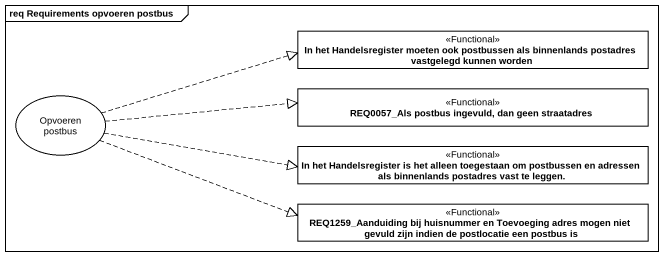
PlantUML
@startuml
mainframe req Requirements opvoeren postbus
allowmixing
hide circle
hide empty members
class "In het Handelsregister moeten ook postbussen als binnenlands postadres vastgelegd kunnen worden" as In_het_Handelsregister <<Functional>>
usecase "Opvoeren postbus" as Opvoeren_postbus
class "REQ0057_Als postbus ingevuld, dan geen straatadres" as REQ0057_Als_postbus <<Functional>>
class "In het Handelsregister is het alleen toegestaan om postbussen en adressen als binnenlands postadres vast te leggen." as In_het_Handelsregister_is <<Functional>>
class "REQ1259_Aanduiding bij huisnummer en Toevoeging adres mogen niet gevuld zijn indien de postlocatie een postbus is" as REQ1259_Aanduiding_bij <<Functional>>
Opvoeren_postbus .right.|> In_het_Handelsregister
Opvoeren_postbus .right.|> REQ0057_Als_postbus
Opvoeren_postbus .right.|> In_het_Handelsregister_is
Opvoeren_postbus .right.|> REQ1259_Aanduiding_bij
@enduml
